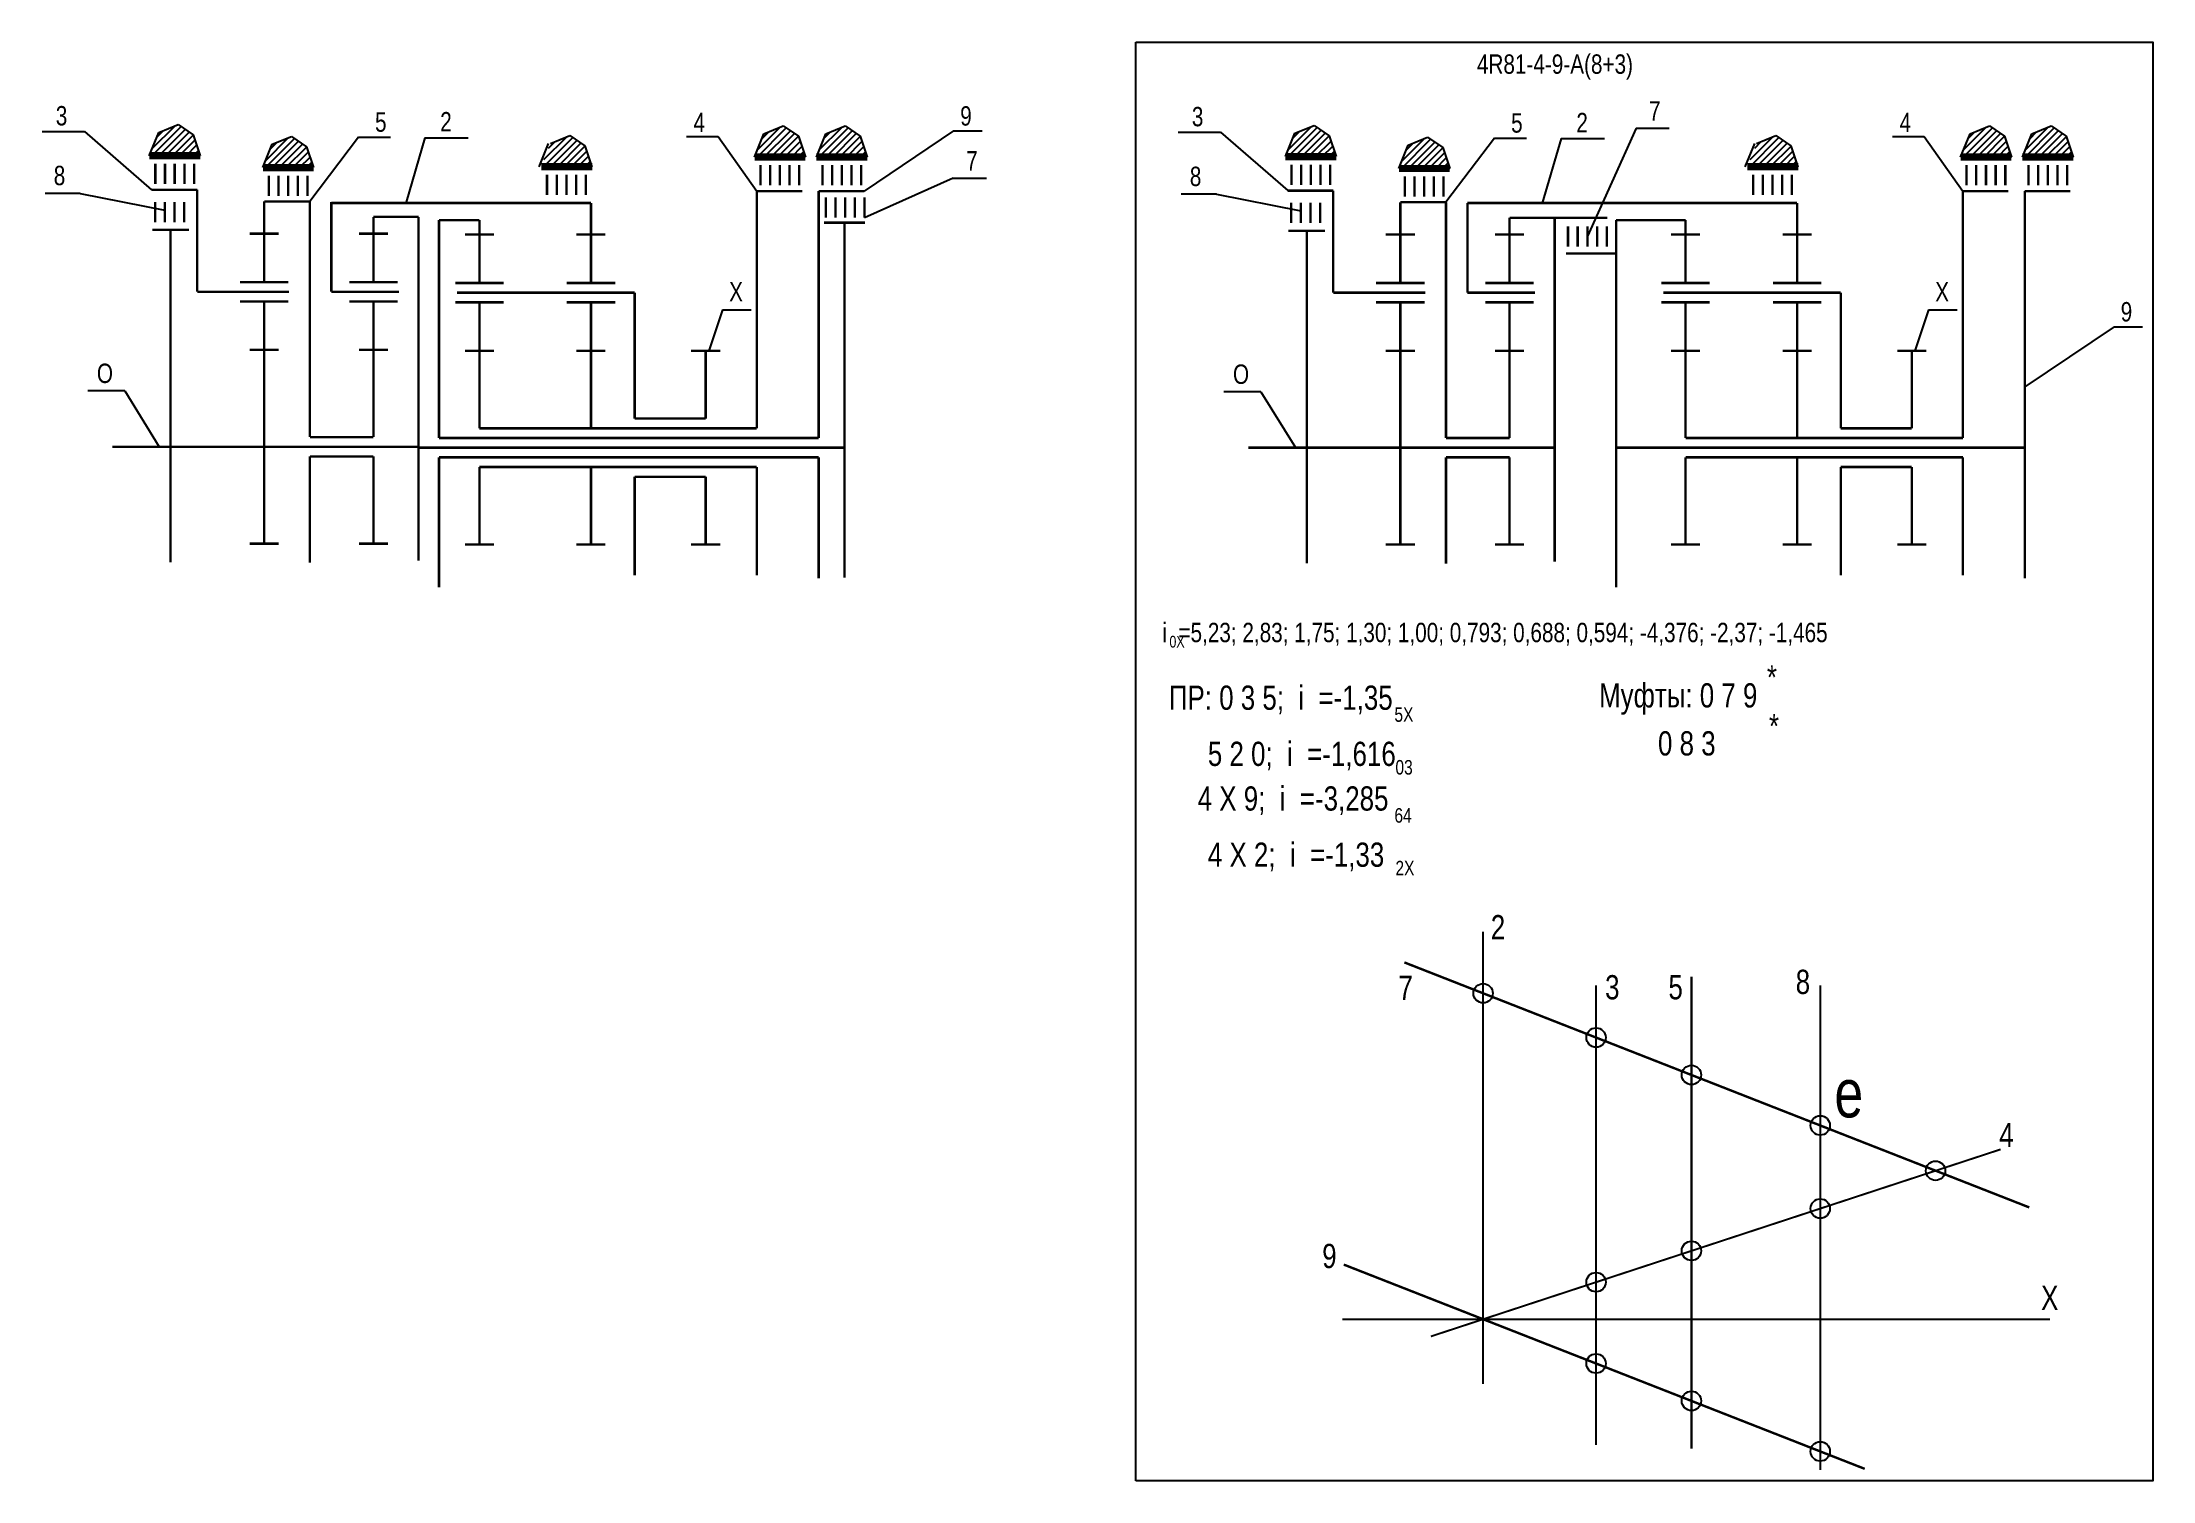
# Model space of a CAD drawing. Extents: x -578 to -142, y 153 to 450.
import ezdxf

# ---------------------------------------------------------------- set-up
doc = ezdxf.new("R2010")
doc.units = 0
doc.header["$LTSCALE"] = 15
doc.layers.get('0').update_dxf_attribs({"linetype": 'CONTINUOUS'})
doc.layers.add('DIM', color=92, linetype='CONTINUOUS')
doc.layers.add('MAIN', color=5, linetype='CONTINUOUS')
doc.styles.add('AMK', font='amk.shx', dxfattribs={"width": 0.8})

msp = doc.modelspace()

# ---------------------------------------------------------------- hatches: boundary and pattern name
at = {"layer": 'DIM'}
h = msp.add_hatch(dxfattribs=at)
h.set_pattern_fill('_USER', color=0, angle=45, style=0, pattern_type=0)
h.set_pattern_definition([(45, (-303.9172, 0.7209), (-0.7071068, 0.7071068), [])])
h.paths.add_polyline_path([(-554.21, 431.24), (-556.16, 426.42), (-545.66, 426.42), (-547.11, 430.74), (-550.23, 432.86)])
h = msp.add_hatch(dxfattribs=at)
h.set_pattern_fill('_USER', color=0, angle=45, style=0, pattern_type=0)
h.set_pattern_definition([(45, (-178.9399, 0.4504), (-0.7071068, 0.7071068), [])])
h.paths.add_polyline_path([(-429.24, 430.97), (-431.18, 426.15), (-420.68, 426.15), (-422.13, 430.47), (-425.25, 432.59)])
h = msp.add_hatch(dxfattribs=at)
h.set_pattern_fill('_USER', color=0, angle=45, style=0, pattern_type=0)
h.set_pattern_definition([(45, (-166.1636, 0.4504), (-0.7071068, 0.7071068), [])])
h.paths.add_polyline_path([(-416.46, 430.97), (-418.4, 426.15), (-407.91, 426.15), (-409.36, 430.47), (-412.47, 432.59)])
h = msp.add_hatch(dxfattribs=at)
h.set_pattern_fill('_USER', color=0, angle=45, style=0, pattern_type=0)
h.set_pattern_definition([(45, (-69.3041, 0.5403), (-0.7071068, 0.7071068), [])])
h.paths.add_polyline_path([(-319.6, 431.06), (-321.54, 426.24), (-311.05, 426.24), (-312.5, 430.56), (-315.61, 432.68)])
h = msp.add_hatch(dxfattribs=at)
h.set_pattern_fill('_USER', color=0, angle=45, style=0, pattern_type=0)
h.set_pattern_definition([(45, (70.1277, 0.4504), (-0.7071068, 0.7071068), [])])
h.paths.add_polyline_path([(-180.17, 430.97), (-182.11, 426.15), (-171.62, 426.15), (-173.06, 430.47), (-176.18, 432.59)])
h = msp.add_hatch(dxfattribs=at)
h.set_pattern_fill('_USER', color=0, angle=45, style=0, pattern_type=0)
h.set_pattern_definition([(45, (82.904, 0.4504), (-0.7071068, 0.7071068), [])])
h.paths.add_polyline_path([(-167.39, 430.97), (-169.34, 426.15), (-158.84, 426.15), (-160.29, 430.47), (-163.4, 432.59)])
h = msp.add_hatch(dxfattribs=at)
h.set_pattern_fill('_USER', color=0, angle=45, style=0, pattern_type=0)
h.set_pattern_definition([(45, (-280.4825, -1.718), (-0.7071068, 0.7071068), [])])
h.paths.add_polyline_path([(-530.78, 428.8), (-532.72, 423.98), (-522.23, 423.98), (-523.67, 428.3), (-526.79, 430.42)])
h = msp.add_hatch(dxfattribs=at)
h.set_pattern_fill('_USER', color=0, angle=45, style=0, pattern_type=0)
h.set_pattern_definition([(45, (-223.0226, -1.5537), (-0.7071068, 0.7071068), [])])
h.paths.add_polyline_path([(-473.32, 428.96), (-475.26, 424.15), (-464.77, 424.15), (-466.21, 428.47), (-469.33, 430.58)])
h = msp.add_hatch(dxfattribs=at)
h.set_pattern_fill('_USER', color=0, angle=45, style=0, pattern_type=0)
h.set_pattern_definition([(45, (-45.8694, -1.8986), (-0.7071068, 0.7071068), [])])
h.paths.add_polyline_path([(-296.17, 428.62), (-298.11, 423.8), (-287.61, 423.8), (-289.06, 428.12), (-292.18, 430.24)])
h = msp.add_hatch(dxfattribs=at)
h.set_pattern_fill('_USER', color=0, angle=45, style=0, pattern_type=0)
h.set_pattern_definition([(45, (26.045, -1.5537), (-0.7071068, 0.7071068), [])])
h.paths.add_polyline_path([(-224.25, 428.96), (-226.19, 424.15), (-215.7, 424.15), (-217.15, 428.47), (-220.26, 430.58)])

# ---------------------------------------------------------------- linework, layer by layer
at = {"const_width": 0.4}
for points in [[(-280.72, 266.24), (-280.72, 172.82)], [(-257.4, 255.14), (-257.4, 160.27)], [(-211.1, 255.14), (-211.1, 155.11)], [(-291.52, 182.67), (-173.85, 221.29)]]:
    msp.add_lwpolyline(points, dxfattribs=at)
at = {"layer": 'DIM', "color": 0}
for p, q in [((-554.21, 431.24), (-550.23, 432.86)), ((-550.23, 432.86), (-547.11, 430.74)), ((-429.24, 430.97), (-425.25, 432.59)), ((-425.25, 432.59), (-422.13, 430.47)), ((-416.46, 430.97), (-412.47, 432.59)), ((-412.47, 432.59), (-409.36, 430.47)), ((-390.09, 431.54), (-408.53, 419.13)), ((-390.09, 431.54), (-384.18, 431.54)), ((-319.6, 431.06), (-315.61, 432.68)), ((-315.61, 432.68), (-312.5, 430.56)), ((-249.13, 432.11), (-259.19, 409.84)), ((-249.13, 432.11), (-242.27, 432.11)), ((-180.17, 430.97), (-176.18, 432.59)), ((-176.18, 432.59), (-173.06, 430.47)), ((-167.39, 430.97), (-163.4, 432.59)), ((-163.4, 432.59), (-160.29, 430.47)), ((-578.28, 431.46), (-569.56, 431.46)), ((-569.56, 431.46), (-555.69, 419.4)), ((-556.16, 426.42), (-554.21, 431.24)), ((-547.11, 430.74), (-545.66, 426.42)), ((-532.72, 423.98), (-530.78, 428.8)), ((-530.78, 428.8), (-526.79, 430.42)), ((-526.79, 430.42), (-523.67, 428.3)), ((-523.67, 428.3), (-522.23, 423.98)), ((-512.96, 430.27), (-523, 417)), ((-512.96, 430.27), (-506.39, 430.27)), ((-499.24, 430.16), (-503.14, 416.86)), ((-499.24, 430.16), (-490.31, 430.16)), ((-475.65, 424.15), (-473.71, 428.96)), ((-473.32, 428.96), (-469.33, 430.58)), ((-469.33, 430.58), (-466.21, 428.47)), ((-466.21, 428.47), (-464.77, 424.15)), ((-445.26, 430.43), (-438.7, 430.43)), ((-438.7, 430.43), (-430.71, 419.13)), ((-431.18, 426.15), (-429.24, 430.97)), ((-422.13, 430.47), (-420.68, 426.15)), ((-418.4, 426.15), (-416.46, 430.97)), ((-409.36, 430.47), (-407.91, 426.15)), ((-343.67, 431.28), (-334.94, 431.28)), ((-334.94, 431.28), (-321.08, 419.22)), ((-321.54, 426.24), (-319.6, 431.06)), ((-312.5, 430.56), (-311.05, 426.24)), ((-298.11, 423.8), (-296.17, 428.62)), ((-296.17, 428.62), (-292.18, 430.24)), ((-292.18, 430.24), (-289.06, 428.12)), ((-289.06, 428.12), (-287.61, 423.8)), ((-278.34, 430.09), (-288.39, 416.82)), ((-278.34, 430.09), (-271.77, 430.09)), ((-264.63, 429.97), (-268.52, 416.67)), ((-264.63, 429.97), (-255.69, 429.97)), ((-226.59, 424.15), (-224.64, 428.96)), ((-224.25, 428.96), (-220.26, 430.58)), ((-220.26, 430.58), (-217.15, 428.47)), ((-217.15, 428.47), (-215.7, 424.15)), ((-196.2, 430.43), (-189.63, 430.43)), ((-189.63, 430.43), (-181.65, 419.13)), ((-182.11, 426.15), (-180.17, 430.97)), ((-173.06, 430.47), (-171.62, 426.15)), ((-169.34, 426.15), (-167.39, 430.97)), ((-160.29, 430.47), (-158.84, 426.15)), ((-554.9, 426.23), (-547.99, 426.23)), ((-474.01, 423.96), (-467.1, 423.96)), ((-429.93, 425.96), (-423.01, 425.96)), ((-417.15, 425.96), (-410.24, 425.96)), ((-320.29, 426.05), (-313.38, 426.05)), ((-224.94, 423.96), (-218.03, 423.96)), ((-180.86, 425.96), (-173.95, 425.96)), ((-168.08, 425.96), (-161.17, 425.96)), ((-570.42, 418.66), (-577.68, 418.66)), ((-570.42, 418.66), (-552.97, 415.22)), ((-390.15, 421.82), (-408.46, 413.63)), ((-390.15, 421.82), (-383.29, 421.82)), ((-335.81, 418.47), (-343.07, 418.47)), ((-335.81, 418.47), (-318.36, 415.04)), ((-437.81, 394.62), (-440.63, 386.16)), ((-437.81, 394.62), (-431.9, 394.62)), ((-188.75, 394.62), (-191.56, 386.16)), ((-188.75, 394.62), (-182.84, 394.62)), ((-150.44, 391.11), (-168.87, 378.7)), ((-150.44, 391.11), (-144.53, 391.11)), ((-561.25, 377.9), (-568.85, 377.9)), ((-561.25, 377.9), (-554.11, 366.34)), ((-326.64, 377.72), (-334.24, 377.72)), ((-326.64, 377.72), (-319.5, 366.16))]:
    msp.add_line(p, q, dxfattribs=at)
for points, const_width in [([(-546.28, 419.4), (-546.28, 398.34)], 0.5), ([(-430.71, 419.13), (-430.71, 370.16)], 0.5), ([(-417.94, 419.13), (-417.94, 368.16)], 0.5), ([(-311.67, 419.22), (-311.67, 398.16)], 0.5), ([(-181.65, 419.13), (-181.65, 368.16)], 0.5), ([(-168.87, 419.13), (-168.87, 339.19)], 0.5), ([(-532.43, 417), (-523, 417)], 0.5), ([(-523, 417), (-523, 368.34)], 0.5), ([(-518.58, 398.34), (-518.58, 416.86)], 0.5), ([(-518.58, 416.67), (-464.96, 416.67)], 0.5), ([(-297.82, 416.82), (-288.39, 416.82)], 0.5), ([(-288.39, 416.82), (-288.39, 368.16)], 0.5), ([(-283.97, 398.16), (-283.97, 416.67)], 0.5), ([(-283.97, 416.67), (-215.89, 416.67)], 0.5), ([(-555.54, 411.11), (-547.99, 411.11)], 0.5), ([(-551.77, 411.11), (-551.77, 342.48)], 0.5), ([(-500.57, 413.81), (-509.88, 413.81)], 0.5), ([(-500.57, 342.83), (-500.57, 413.81)], 0.5), ([(-496.35, 413.13), (-496.35, 368.16)], 0.5), ([(-496.35, 413.13), (-487.99, 413.13)], 0.5), ([(-416.82, 412.61), (-408.34, 412.61)], 0.5), ([(-412.58, 412.61), (-412.58, 339.33)], 0.5), ([(-320.93, 410.93), (-313.38, 410.93)], 0.5), ([(-317.15, 410.93), (-317.15, 342.3)], 0.5), ([(-255.09, 413.63), (-275.27, 413.63)], 0.5), ([(-265.95, 342.65), (-265.95, 413.63)], 0.5), ([(-253.25, 413.13), (-253.25, 337.29)], 0.5), ([(-253.25, 413.13), (-238.92, 413.13)], 0.5), ([(-253.25, 398.16), (-253.25, 406.26)], 0.5), ([(-455.94, 398.16), (-455.94, 372.16)], 0.5), ([(-253.25, 398.16), (-253.25, 366.16)], 0.5), ([(-206.87, 398.16), (-206.87, 370.16)], 0.5), ([(-455.94, 372.16), (-441.27, 372.16)], 0.5), ([(-563.81, 366.34), (-500.57, 366.34)], 0.5), ([(-523, 368.34), (-509.88, 368.34)], 0.5), ([(-500.57, 366.16), (-461.81, 366.16)], 0.5), ([(-500.57, 366.16), (-412.58, 366.16)], 0.5), ([(-496.35, 368.16), (-417.94, 368.16)], 0.5), ([(-487.99, 370.16), (-430.71, 370.16)], 0.5), ([(-329.2, 366.16), (-265.95, 366.16)], 0.5), ([(-288.39, 368.16), (-275.27, 368.16)], 0.5), ([(-253.25, 366.16), (-168.87, 366.16)], 0.5), ([(-251.97, 366.16), (-212.74, 366.16)], 0.5), ([(-238.92, 368.16), (-181.65, 368.16)], 0.5), ([(-206.87, 370.16), (-192.2, 370.16)], 0.5), ([(-523, 364.34), (-509.88, 364.34)], 0.5), ([(-523, 364.34), (-523, 342.41)], 0.5), ([(-496.35, 364.16), (-417.94, 364.16)], 0.5), ([(-496.35, 364.16), (-496.35, 337.29)], 0.5), ([(-487.99, 362.16), (-430.71, 362.16)], 0.5), ([(-430.71, 362.16), (-430.71, 339.81)], 0.5), ([(-417.94, 364.16), (-417.94, 339.19)], 0.5), ([(-288.39, 364.16), (-275.27, 364.16)], 0.5), ([(-288.39, 364.16), (-288.39, 342.23)], 0.5), ([(-238.92, 364.16), (-181.65, 364.16)], 0.5), ([(-206.87, 362.16), (-192.2, 362.16)], 0.5), ([(-206.87, 362.16), (-206.87, 339.81)], 0.5), ([(-181.65, 364.16), (-181.65, 339.81)], 0.5), ([(-455.94, 360.16), (-455.94, 339.81)], 0.5), ([(-455.94, 360.16), (-441.27, 360.16)], 0.5), ([(-167.93, 209.3), (-296.99, 259.89)], 0.5), ([(-237.7, 256.94), (-237.7, 159.48)], 0.5), ([(-201.92, 155.33), (-309.5, 197.5)], 0.5), ([(-309.78, 186.22), (-163.68, 186.22)], 0.4)]:
    msp.add_lwpolyline(points, dxfattribs=dict(at, const_width=const_width))
for centre in [(-280.72, 253.51), (-257.4, 244.37), (-237.7, 236.65), (-211.1, 226.22), (-187.29, 216.88), (-211.1, 209.07), (-237.7, 200.34), (-257.4, 193.87), (-257.4, 177.08), (-237.7, 169.36), (-211.1, 158.93)]:
    msp.add_circle(centre, 2, dxfattribs=at)
at = {"layer": 'MAIN'}
for points in [[(-352.43, 152.87), (-352.43, 449.87)], [(-352.43, 449.87), (-142.43, 449.87), (-142.43, 152.87), (-352.43, 152.87)]]:
    msp.add_lwpolyline(points, dxfattribs=at)
at = {"layer": 'MAIN', "color": 0}
for points, const_width in [([(-556.16, 426.42), (-545.66, 426.42)], 1.5), ([(-546.92, 424.77), (-546.92, 420.57)], 0.5), ([(-532.72, 423.98), (-522.23, 423.98)], 1.5), ([(-475.19, 424.15), (-464.7, 424.15)], 1.5), ([(-431.18, 426.15), (-420.68, 426.15)], 1.5), ([(-421.95, 424.5), (-421.95, 420.3)], 0.5), ([(-418.4, 426.15), (-407.91, 426.15)], 1.5), ([(-409.17, 424.5), (-409.17, 420.3)], 0.5), ([(-321.54, 426.24), (-311.05, 426.24)], 1.5), ([(-312.31, 424.59), (-312.31, 420.39)], 0.5), ([(-298.11, 423.8), (-287.61, 423.8)], 1.5), ([(-226.13, 424.15), (-215.63, 424.15)], 1.5), ([(-182.11, 426.15), (-171.62, 426.15)], 1.5), ([(-172.88, 424.5), (-172.88, 420.3)], 0.5), ([(-169.34, 426.15), (-158.84, 426.15)], 1.5), ([(-160.1, 424.5), (-160.1, 420.3)], 0.5), ([(-555.69, 419.4), (-546.28, 419.4)], 0.5), ([(-523.49, 422.33), (-523.49, 418.13)], 0.5), ([(-466.03, 422.49), (-466.03, 418.3)], 0.5), ([(-430.71, 419.13), (-421.3, 419.13)], 0.5), ([(-417.94, 419.13), (-408.53, 419.13)], 0.5), ([(-321.08, 419.22), (-311.67, 419.22)], 0.5), ([(-288.88, 422.15), (-288.88, 417.95)], 0.5), ([(-216.96, 422.49), (-216.96, 418.3)], 0.5), ([(-181.65, 419.13), (-172.23, 419.13)], 0.5), ([(-168.87, 419.13), (-159.46, 419.13)], 0.5), ([(-548.97, 416.89), (-548.97, 412.69)], 0.5), ([(-532.43, 410.34), (-532.43, 417)], 0.5), ([(-464.96, 400.16), (-464.96, 416.67)], 0.5), ([(-408.46, 417.83), (-408.46, 413.63)], 0.5), ([(-314.36, 416.71), (-314.36, 412.51)], 0.5), ([(-297.82, 410.16), (-297.82, 416.82)], 0.5), ([(-215.89, 400.16), (-215.89, 416.67)], 0.5), ([(-532.43, 410.34), (-535.43, 410.34)], 0.5), ([(-532.43, 400.34), (-532.43, 410.34)], 0.5), ([(-532.43, 410.34), (-529.43, 410.34)], 0.5), ([(-509.88, 410.34), (-512.88, 410.34)], 0.5), ([(-509.88, 410.34), (-509.88, 413.81)], 0.5), ([(-509.88, 400.34), (-509.88, 410.34)], 0.5), ([(-509.88, 410.34), (-506.88, 410.34)], 0.5), ([(-487.99, 410.16), (-490.99, 410.16)], 0.5), ([(-487.99, 410.16), (-487.99, 413.13)], 0.5), ([(-487.99, 400.16), (-487.99, 410.16)], 0.5), ([(-487.99, 410.16), (-484.99, 410.16)], 0.5), ([(-464.96, 410.16), (-467.96, 410.16)], 0.5), ([(-464.96, 410.16), (-461.96, 410.16)], 0.5), ([(-297.82, 410.16), (-300.82, 410.16)], 0.5), ([(-297.82, 400.16), (-297.82, 410.16)], 0.5), ([(-297.82, 410.16), (-294.82, 410.16)], 0.5), ([(-275.27, 410.16), (-278.27, 410.16)], 0.5), ([(-275.27, 410.16), (-275.27, 413.63)], 0.5), ([(-275.27, 400.16), (-275.27, 410.16)], 0.5), ([(-275.27, 410.16), (-272.27, 410.16)], 0.5), ([(-255.19, 411.85), (-255.19, 407.65)], 0.5), ([(-238.92, 410.16), (-241.92, 410.16)], 0.5), ([(-238.92, 410.16), (-238.92, 413.13)], 0.5), ([(-238.92, 400.16), (-238.92, 410.16)], 0.5), ([(-238.92, 410.16), (-235.92, 410.16)], 0.5), ([(-215.89, 410.16), (-218.89, 410.16)], 0.5), ([(-215.89, 410.16), (-212.89, 410.16)], 0.5), ([(-263.59, 406.26), (-253.25, 406.26)], 0.5), ([(-527.3, 398.34), (-546.28, 398.34)], 0.5), ([(-504.61, 398.34), (-518.58, 398.34)], 0.5), ([(-455.94, 398.16), (-492.61, 398.16)], 0.5), ([(-292.68, 398.16), (-311.67, 398.16)], 0.5), ([(-270, 398.16), (-283.97, 398.16)], 0.5), ([(-206.87, 398.16), (-243.54, 398.16)], 0.5), ([(-532.43, 396.34), (-537.43, 396.34)], 0.5), ([(-532.43, 386.34), (-532.43, 396.34), (-527.43, 396.34)], 0.5), ([(-509.88, 396.34), (-514.88, 396.34)], 0.5), ([(-509.88, 386.34), (-509.88, 396.34), (-504.88, 396.34)], 0.5), ([(-487.99, 396.16), (-492.99, 396.16)], 0.5), ([(-487.99, 386.16), (-487.99, 396.16), (-482.99, 396.16)], 0.5), ([(-464.96, 396.16), (-469.96, 396.16)], 0.5), ([(-464.96, 386.16), (-464.96, 396.16), (-459.96, 396.16)], 0.5), ([(-297.82, 396.16), (-302.82, 396.16)], 0.5), ([(-297.82, 386.16), (-297.82, 396.16), (-292.82, 396.16)], 0.5), ([(-275.27, 396.16), (-280.27, 396.16)], 0.5), ([(-275.27, 386.16), (-275.27, 396.16), (-270.27, 396.16)], 0.5), ([(-238.92, 396.16), (-243.92, 396.16)], 0.5), ([(-238.92, 386.16), (-238.92, 396.16), (-233.92, 396.16)], 0.5), ([(-215.89, 396.16), (-220.89, 396.16)], 0.5), ([(-215.89, 386.16), (-215.89, 396.16), (-210.89, 396.16)], 0.5), ([(-532.43, 386.34), (-535.43, 386.34)], 0.5), ([(-532.43, 366.34), (-532.43, 386.34)], 0.5), ([(-532.43, 386.34), (-529.43, 386.34)], 0.5), ([(-509.88, 386.34), (-512.88, 386.34)], 0.5), ([(-509.88, 368.34), (-509.88, 386.34)], 0.5), ([(-509.88, 386.34), (-506.88, 386.34)], 0.5), ([(-487.99, 386.16), (-490.99, 386.16)], 0.5), ([(-487.99, 370.16), (-487.99, 386.16)], 0.5), ([(-487.99, 386.16), (-484.99, 386.16)], 0.5), ([(-464.96, 386.16), (-467.96, 386.16)], 0.5), ([(-464.96, 370.16), (-464.96, 386.16)], 0.5), ([(-464.96, 386.16), (-461.96, 386.16)], 0.5), ([(-441.27, 386.16), (-444.27, 386.16)], 0.5), ([(-441.27, 386.16), (-438.27, 386.16)], 0.5), ([(-441.27, 372.16), (-441.27, 386.16)], 0.5), ([(-297.82, 386.16), (-300.82, 386.16)], 0.5), ([(-297.82, 366.16), (-297.82, 386.16)], 0.5), ([(-297.82, 386.16), (-294.82, 386.16)], 0.5), ([(-275.27, 386.16), (-278.27, 386.16)], 0.5), ([(-275.27, 368.16), (-275.27, 386.16)], 0.5), ([(-275.27, 386.16), (-272.27, 386.16)], 0.5), ([(-238.92, 386.16), (-241.92, 386.16)], 0.5), ([(-238.92, 368.16), (-238.92, 386.16)], 0.5), ([(-238.92, 386.16), (-235.92, 386.16)], 0.5), ([(-215.89, 386.16), (-218.89, 386.16)], 0.5), ([(-215.89, 368.16), (-215.89, 386.16)], 0.5), ([(-215.89, 386.16), (-212.89, 386.16)], 0.5), ([(-192.2, 386.16), (-195.2, 386.16)], 0.5), ([(-192.2, 386.16), (-189.2, 386.16)], 0.5), ([(-192.2, 370.16), (-192.2, 386.16)], 0.5), ([(-532.43, 366.34), (-532.43, 346.34)], 0.5), ([(-297.82, 366.16), (-297.82, 346.16)], 0.5), ([(-509.88, 364.34), (-509.88, 346.34)], 0.5), ([(-487.99, 362.16), (-487.99, 346.16)], 0.5), ([(-464.96, 362.16), (-464.96, 346.16)], 0.5), ([(-275.27, 364.16), (-275.27, 346.16)], 0.5), ([(-238.92, 364.16), (-238.92, 346.16)], 0.5), ([(-215.89, 364.16), (-215.89, 346.16)], 0.5), ([(-192.2, 362.16), (-192.2, 346.16)], 0.5), ([(-441.27, 360.16), (-441.27, 346.16)], 0.5), ([(-532.43, 346.34), (-535.43, 346.34)], 0.5), ([(-532.43, 346.34), (-529.43, 346.34)], 0.5), ([(-509.88, 346.34), (-512.88, 346.34)], 0.5), ([(-509.88, 346.34), (-506.88, 346.34)], 0.5), ([(-487.99, 346.16), (-490.99, 346.16)], 0.5), ([(-487.99, 346.16), (-484.99, 346.16)], 0.5), ([(-464.96, 346.16), (-467.96, 346.16)], 0.5), ([(-464.96, 346.16), (-461.96, 346.16)], 0.5), ([(-441.27, 346.16), (-444.27, 346.16)], 0.5), ([(-441.27, 346.16), (-438.27, 346.16)], 0.5), ([(-297.82, 346.16), (-300.82, 346.16)], 0.5), ([(-297.82, 346.16), (-294.82, 346.16)], 0.5), ([(-275.27, 346.16), (-278.27, 346.16)], 0.5), ([(-275.27, 346.16), (-272.27, 346.16)], 0.5), ([(-238.92, 346.16), (-241.92, 346.16)], 0.5), ([(-238.92, 346.16), (-235.92, 346.16)], 0.5), ([(-215.89, 346.16), (-218.89, 346.16)], 0.5), ([(-215.89, 346.16), (-212.89, 346.16)], 0.5), ([(-192.2, 346.16), (-195.2, 346.16)], 0.5), ([(-192.2, 346.16), (-189.2, 346.16)], 0.5)]:
    msp.add_lwpolyline(points, dxfattribs=dict(at, const_width=const_width))
for points in [[(-554.92, 424.77, 0.5, 0.5, 0), (-554.92, 420.57, 0.5, 0.5, 0)], [(-552.92, 424.77, 0.5, 0.5, 0), (-552.92, 420.57, 0.5, 0.5, 0)], [(-550.92, 424.77, 0.5, 0.5, 0), (-550.92, 420.57, 0.5, 0.5, 0)], [(-548.92, 424.77, 0.5, 0.5, 0), (-548.92, 420.57, 0.5, 0.5, 0)], [(-429.95, 424.5, 0.5, 0.5, 0), (-429.95, 420.3, 0.5, 0.5, 0)], [(-427.95, 424.5, 0.5, 0.5, 0), (-427.95, 420.3, 0.5, 0.5, 0)], [(-425.95, 424.5, 0.5, 0.5, 0), (-425.95, 420.3, 0.5, 0.5, 0)], [(-423.95, 424.5, 0.5, 0.5, 0), (-423.95, 420.3, 0.5, 0.5, 0)], [(-417.17, 424.5, 0.5, 0.5, 0), (-417.17, 420.3, 0.5, 0.5, 0)], [(-415.17, 424.5, 0.5, 0.5, 0), (-415.17, 420.3, 0.5, 0.5, 0)], [(-413.17, 424.5, 0.5, 0.5, 0), (-413.17, 420.3, 0.5, 0.5, 0)], [(-411.17, 424.5, 0.5, 0.5, 0), (-411.17, 420.3, 0.5, 0.5, 0)], [(-320.31, 424.59, 0.5, 0.5, 0), (-320.31, 420.39, 0.5, 0.5, 0)], [(-318.31, 424.59, 0.5, 0.5, 0), (-318.31, 420.39, 0.5, 0.5, 0)], [(-316.31, 424.59, 0.5, 0.5, 0), (-316.31, 420.39, 0.5, 0.5, 0)], [(-314.31, 424.59, 0.5, 0.5, 0), (-314.31, 420.39, 0.5, 0.5, 0)], [(-180.88, 424.5, 0.5, 0.5, 0), (-180.88, 420.3, 0.5, 0.5, 0)], [(-178.88, 424.5, 0.5, 0.5, 0), (-178.88, 420.3, 0.5, 0.5, 0)], [(-176.88, 424.5, 0.5, 0.5, 0), (-176.88, 420.3, 0.5, 0.5, 0)], [(-174.88, 424.5, 0.5, 0.5, 0), (-174.88, 420.3, 0.5, 0.5, 0)], [(-168.1, 424.5, 0.5, 0.5, 0), (-168.1, 420.3, 0.5, 0.5, 0)], [(-166.1, 424.5, 0.5, 0.5, 0), (-166.1, 420.3, 0.5, 0.5, 0)], [(-164.1, 424.5, 0.5, 0.5, 0), (-164.1, 420.3, 0.5, 0.5, 0)], [(-162.1, 424.5, 0.5, 0.5, 0), (-162.1, 420.3, 0.5, 0.5, 0)], [(-531.49, 422.33, 0.5, 0.5, 0), (-531.49, 418.13, 0.5, 0.5, 0)], [(-529.49, 422.33, 0.5, 0.5, 0), (-529.49, 418.13, 0.5, 0.5, 0)], [(-527.49, 422.33, 0.5, 0.5, 0), (-527.49, 418.13, 0.5, 0.5, 0)], [(-525.49, 422.33, 0.5, 0.5, 0), (-525.49, 418.13, 0.5, 0.5, 0)], [(-474.03, 422.49, 0.5, 0.5, 0), (-474.03, 418.3, 0.5, 0.5, 0)], [(-472.03, 422.49, 0.5, 0.5, 0), (-472.03, 418.3, 0.5, 0.5, 0)], [(-470.03, 422.49, 0.5, 0.5, 0), (-470.03, 418.3, 0.5, 0.5, 0)], [(-468.03, 422.49, 0.5, 0.5, 0), (-468.03, 418.3, 0.5, 0.5, 0)], [(-296.88, 422.15, 0.5, 0.5, 0), (-296.88, 417.95, 0.5, 0.5, 0)], [(-294.88, 422.15, 0.5, 0.5, 0), (-294.88, 417.95, 0.5, 0.5, 0)], [(-292.88, 422.15, 0.5, 0.5, 0), (-292.88, 417.95, 0.5, 0.5, 0)], [(-290.88, 422.15, 0.5, 0.5, 0), (-290.88, 417.95, 0.5, 0.5, 0)], [(-224.96, 422.49, 0.5, 0.5, 0), (-224.96, 418.3, 0.5, 0.5, 0)], [(-222.96, 422.49, 0.5, 0.5, 0), (-222.96, 418.3, 0.5, 0.5, 0)], [(-220.96, 422.49, 0.5, 0.5, 0), (-220.96, 418.3, 0.5, 0.5, 0)], [(-218.96, 422.49, 0.5, 0.5, 0), (-218.96, 418.3, 0.5, 0.5, 0)], [(-554.97, 416.89, 0.5, 0.5, 0), (-554.97, 412.69, 0.5, 0.5, 0)], [(-552.97, 416.89, 0.5, 0.5, 0), (-552.97, 412.69, 0.5, 0.5, 0)], [(-550.97, 416.89, 0.5, 0.5, 0), (-550.97, 412.69, 0.5, 0.5, 0)], [(-416.46, 417.83, 0.5, 0.5, 0), (-416.46, 413.63, 0.5, 0.5, 0)], [(-414.46, 417.83, 0.5, 0.5, 0), (-414.46, 413.63, 0.5, 0.5, 0)], [(-412.46, 417.83, 0.5, 0.5, 0), (-412.46, 413.63, 0.5, 0.5, 0)], [(-410.46, 417.83, 0.5, 0.5, 0), (-410.46, 413.63, 0.5, 0.5, 0)], [(-320.36, 416.71, 0.5, 0.5, 0), (-320.36, 412.51, 0.5, 0.5, 0)], [(-318.36, 416.71, 0.5, 0.5, 0), (-318.36, 412.51, 0.5, 0.5, 0)], [(-316.36, 416.71, 0.5, 0.5, 0), (-316.36, 412.51, 0.5, 0.5, 0)], [(-263.19, 411.85, 0.5, 0.5, 0), (-263.19, 407.65, 0.5, 0.5, 0)], [(-261.19, 411.85, 0.5, 0.5, 0), (-261.19, 407.65, 0.5, 0.5, 0)], [(-259.19, 411.85, 0.5, 0.5, 0), (-259.19, 407.65, 0.5, 0.5, 0)], [(-257.19, 411.85, 0.5, 0.5, 0), (-257.19, 407.65, 0.5, 0.5, 0)], [(-527.43, 400.34, 0.5, 0.5, 0), (-537.43, 400.34, 0.5, 0.5, 0)], [(-504.88, 400.34, 0.5, 0.5, 0), (-514.88, 400.34, 0.5, 0.5, 0)], [(-482.99, 400.16, 0.5, 0.5, 0), (-492.99, 400.16, 0.5, 0.5, 0)], [(-459.96, 400.16, 0.5, 0.5, 0), (-469.96, 400.16, 0.5, 0.5, 0)], [(-292.82, 400.16, 0.5, 0.5, 0), (-302.82, 400.16, 0.5, 0.5, 0)], [(-270.27, 400.16, 0.5, 0.5, 0), (-280.27, 400.16, 0.5, 0.5, 0)], [(-233.92, 400.16, 0.5, 0.5, 0), (-243.92, 400.16, 0.5, 0.5, 0)], [(-210.89, 400.16, 0.5, 0.5, 0), (-220.89, 400.16, 0.5, 0.5, 0)]]:
    msp.add_lwpolyline(points, format="xyseb", dxfattribs=at)

# ---------------------------------------------------------------- texts
at = {"layer": 'DIM', "color": 0, "style": 'AMK', "width": 0.8}
for s, height, p in [('4R81-4-9-A(8+3)', 4, (-282, 443.35)), ('3', 4, (-575.48, 432.69)), ('9', 4, (-388.71, 432.65)), ('3', 4, (-340.87, 432.51)), ('7', 4, (-246.46, 433.68)), ('5', 4, (-509.55, 431.38)), ('2', 4, (-496.09, 431.45)), ('4', 4, (-443.78, 431.31)), ('5', 4, (-274.94, 431.2)), ('2', 4, (-261.47, 431.27)), ('4', 4, (-194.72, 431.31)), ('7', 4, (-387.48, 423.38)), ('8', 4, (-575.9, 420.35)), ('8', 4, (-341.29, 420.17)), ('X', 4, (-436.43, 396.35)), ('X', 4, (-187.36, 396.35)), ('9', 4, (-149.06, 392.22)), ('O', 4, (-566.99, 379.51)), ('O', 4, (-332.38, 379.33)), ('i  =5,23; 2,83; 1,75; 1,30; 1,00; 0,793; 0,688; 0,594; -4,376; -2,37; -1,465', 4, (-346.97, 326)), ('0X', 2.4, (-345.5, 324.9)), ('*', 5, (-222.12, 316.25)), (' ПР: 0 3 5;  i  =-1,35', 5, (-347.1, 312.04)), ('Муфты: 0 7 9', 5, (-256.78, 312.52)), ('5X', 3, (-299.04, 309.56)), ('*', 5, (-221.69, 306.18)), ('    5 2 0;  i  =-1,616', 5, (-343.51, 300.45)), ('       0 8 3', 5, (-255.01, 302.61)), ('03', 3, (-298.83, 298.67)), ('     4 X 9;  i  =-3,285', 5, (-347.1, 291.23)), ('64', 3, (-299.04, 288.74)), ('    4 X 2;  i  =-1,33', 5, (-343.51, 279.63)), ('2X', 3, (-298.83, 277.86)), ('2', 5, (-279.14, 264.66)), ('3', 5, (-255.53, 252.26)), ('5', 5, (-242.45, 252.26)), ('8', 5, (-216.17, 253.37)), ('7', 5, (-298.21, 252.12)), ('e', 10, (-208.18, 227.89)), ('4', 5, (-174.15, 221.76)), ('9', 5, (-313.95, 196.78)), ('X', 5, (-165.5, 188.14))]:
    msp.add_text(s, height=height, dxfattribs=at).set_placement(p)

doc.saveas('drawing.dxf')
